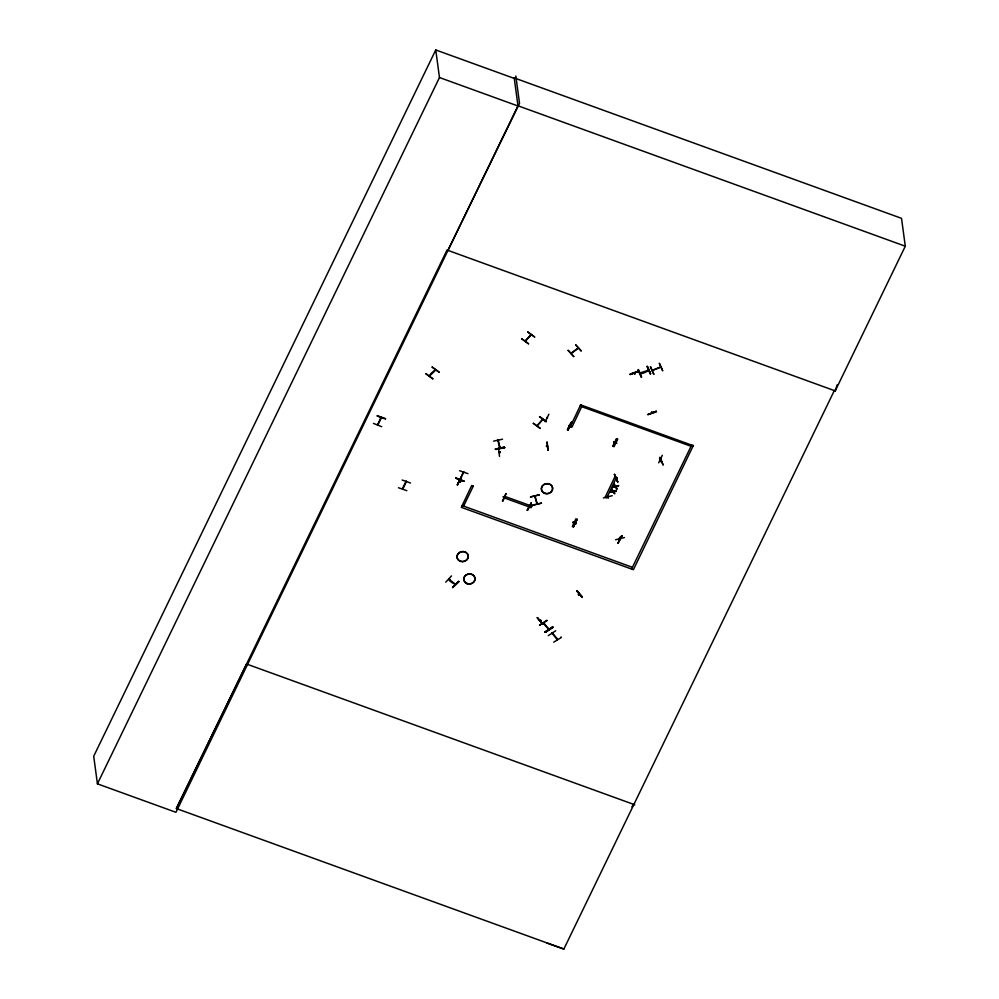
<?xml version="1.0" encoding="UTF-8"?>
<svg xmlns="http://www.w3.org/2000/svg" width="999" height="999" viewBox="0 0 999 999"><rect width="100%" height="100%" fill="white"/><g stroke="black" fill="none" stroke-linecap="round" stroke-linejoin="round"><path stroke-width="1.5" d="M498.289 440.259L500.087 448.126L499.962 446.99M500.099 448.014L499.85 446.928M546.915 417.744L547.427 418.319L547.452 417.545M449.587 579.208C446.865 579.82 455.394 585.202 455.569 583.878M455.307 584.153L448.963 579.195M540.759 620.079L540.896 620.754L539.935 620.516M634.877 373.751C633.441 373.064 634.964 374.051 634.865 373.276M651.785 412.525L651.86 411.813M406.818 490.671L398.476 487.737M455.869 478.259L464.21 481.306L455.869 478.009M464.173 481.331L455.856 478.046M652.072 370.354L653.009 369.992L652.26 370.641M660.539 367.157L652.185 370.604M617.145 478.084C614.672 477.697 618.106 478.583 616.883 477.46M647.876 370.791L648.626 370.467M381.094 418.381L381.131 417.532M381.381 417.807L377.809 425.087M402.834 489.223L406.431 481.293M461.451 477.335L457.342 484.902L463.848 471.915M537.175 504.145L534.79 496.391M434.59 370.417L435.164 369.867M537.1 425.849L542.807 419.592M543.331 623.326L548.488 629.108M544.143 623.688L543.731 623.413M548.488 628.421L548.151 628.983M552.31 633.528L552.172 633.154M557.43 638.973L552.122 632.754M546.965 943.044L563.861 949.05L834.365 390.484L835.226 390.909L837.137 384.852M373.426 423.389L381.73 426.698M652.16 370.317L660.339 367.195M640.696 372.59L640.933 373.401L640.921 372.714C638.249 375.649 649.525 371.091 648.451 369.805M648.513 370.542L648.239 369.792M617.045 478.159L616.171 477.634M660.551 460.901L660.601 461.313M537.337 617.832L542.707 624.013M499.113 452.285L500.049 452.11M499.862 451.698L500.062 452.522L499.3 452.222M547.215 445.666L547.327 446.516L547.415 445.729M514.273 78.421L435.751 49.95L93.706 756.255L97.427 783.84L175.961 812.312L517.981 105.782L905.294 246.216L835.226 390.909L447.04 250.05L176.548 808.616L563.861 949.05M97.427 783.84L439.473 77.535L435.751 49.95M377.11 416.071L385.464 418.981M377.772 424.363L377.522 424.975L381.069 417.132M406.131 481.193L402.485 488.536M693.381 445.417L633.403 569.717L461.326 507.33L471.715 485.452M473.326 486.038L463.611 506.106M531.818 505.844L531.156 507.654L504.295 497.914L504.957 496.103M581.68 406.643L572.002 427.06L570.392 426.473L580.769 404.583M616.42 477.51L606.755 497.927L605.132 497.34L614.81 476.923M610.202 492.007L612.974 491.558L610.227 492.245M612.699 491.333L611.7 488.923C611.888 493.131 619.892 489.398 613.299 490.946M612.599 487.362L615.034 486.213L612.599 487.362L615.372 486.9L616.995 488.961L615.958 486.513L618.206 486.163L615.958 486.513M615.072 486.451L614.06 484.04L615.696 486.288L618.481 485.589L615.696 486.288M611.438 489.76L611.7 488.923M613.798 484.865L614.06 484.04M612.974 491.558L614.622 493.843L613.598 491.396L615.834 491.046L613.598 491.396M615.871 491.283L616.108 490.484M618.231 486.401L618.481 485.589M176.224 808.503L246.566 664.023L634.802 804.782M447.952 250.374L519.53 103.359L515.834 75.999M545.142 421.728L548.876 414.26M568.881 425.512L569.255 426.223M571.366 422.39L567.457 429.632M459.602 470.729L467.957 473.663M461.426 477.497L457.38 484.89L463.511 471.878M460.389 481.78L459.765 481.156M459.54 481.043L460.539 481.468M502.822 501.373L506.056 493.506L502.41 501.048M527.172 510.227L531.331 502.884L527.21 510.214M567.782 430.02L571.89 422.44L567.819 429.995M571.853 422.44L568.119 430.107M530.282 506.306C529.907 507.305 529.17 507.142 530.432 506.568M571.041 426.348L570.891 426.098M573.226 521.965L573.201 522.727L573.926 522.127M573.226 522.689L573.351 521.915M575.899 518.818L572.315 526.573M613.836 441.745L614.01 442.107M573.339 526.923L577.047 519.243M573.426 526.997L577.085 519.255L573.376 526.76M616.957 438.986L612.812 446.341L616.97 439.011M576.261 523.451L576.111 523.014M613.973 446.803L617.757 439.135M615.946 442.582L616.008 443.394L616.158 442.569M616.545 443.156L616.033 443.356M619.143 538.511L619.692 539.497L619.005 539.298M621.803 535.664L617.994 543.156L622.14 535.789M617.994 543.156L621.74 535.614M659.802 458.391C659.265 459.453 659.777 459.415 660.389 458.603M658.678 462.824L662.325 455.294M551.923 633.329L552.472 633.753M638.423 369.518L641.62 377.035M614.435 474.562L617.769 482.042L614.485 474.338M429.358 376.049C444.592 362.312 427.36 375.287 430.107 375.786M530.856 334.815L524.962 341.146M402.197 480.032L410.539 483.017M499.512 456.418L498.526 448.389M500.037 452.485L499.962 451.773M608.291 497.689L607.941 496.478M620.192 538.511L619.867 537.387M534.79 496.565L535.014 497.265M534.964 497.165L535.189 496.466M631.855 806.817L633.89 804.457M499.6 447.402L499.787 448.189L499.887 447.252M525.312 341.258L531.031 335.052M451.548 575.911L445.754 582.167M452.622 587.449L458.666 581.218M459.028 581.68L452.597 587.624L458.716 581.43M647.702 370.417L647.652 370.017M537.337 617.632L542.744 624.238L537.375 617.594M578.458 594.48L579.358 594.318M497.889 440.347L499.65 448.052M571.041 353.559L578.109 348.401M542.407 419.518L536.975 425.861M460.477 481.818L460.452 480.981M503.271 496.903L504.158 497.614L503.521 496.59M529.557 506.505L530.469 506.855L529.707 506.093M577.01 590.721L582.342 597.14L576.997 590.709M578.908 593.731L578.671 594.393M578.621 594.817L579.308 593.918M540.909 620.641L540.297 620.666M546.878 620.292L539.497 625.262L547.102 620.554M552.784 627.409C529.02 642.22 569.193 616.783 545.429 632.342M545.142 632.017L552.472 626.835M545.179 632.042L552.559 627.11M548.314 635.626L555.719 630.756M660.564 461.388L661.4 461.101L660.664 461.675L660.501 461.014M500.062 452.522L499.175 452.597L499.238 451.773M547.415 446.491L546.49 446.203L547.464 446.128M641.246 377.372L638.011 369.88M616.096 443.019L616.795 443.181M503.496 497.027L503.396 496.64M573.151 522.627L573.751 522.502M575.486 522.689L575.362 523.476L575.274 522.702M540.347 621.066L540.034 620.342M576.698 590.909L582.03 597.315M647.389 366.408L650.661 373.901L647.414 366.433M638.461 371.116L629.957 374.25L638.573 371.253M656.331 411.263L647.851 414.585L656.518 411.825M647.851 414.585L656.306 411.213M663.086 464.972L659.802 457.267L663.099 464.735M603.408 497.927L612.225 495.704M619.992 537.862L619.755 538.161M619.917 537.787L619.817 538.561L619.555 537.462M615.596 539.747L624.425 537.574M537.037 503.434L536.738 504.083M493.606 441.121L502.509 439.21M497.877 439.91L498.026 441.121L498.314 439.985M504.483 447.639C476.323 452.622 523.938 443.856 495.591 449.513M504.37 447.053L495.492 449.113L504.395 447.24M577.996 348.139L570.841 353.346M616.333 478.421L616.196 477.672M612.562 487.125L615.334 486.675L616.995 488.961M650.262 374.013L646.902 366.371M557.529 639.485L557.205 639.335M547.127 442.207L548.076 450.237M575.449 523.076L576.173 523.414M547.327 418.331L547.165 417.445M499.275 452.572L499.063 451.885M570.354 426.323L571.078 426.635M614.41 442.694L613.773 442.445M608.004 496.89L607.916 497.752L607.642 496.553M834.365 390.484L835.276 390.809M439.473 77.535L518.006 106.006L514.21 77.91L901.523 218.331L905.294 246.216M580.819 404.932L693.431 445.754M614.847 477.272L616.47 477.859M377.297 415.659L385.639 418.668M505.007 496.453L531.868 506.193M471.753 485.789L473.376 486.376M659.74 458.841L660.514 458.741M613.886 442.157L614.535 441.92M570.978 426.573L570.104 425.899M619.068 538.961L619.855 538.873M460.551 481.493L459.877 480.769M460.427 481.755L459.665 480.794M571.203 422.327L567.482 429.857L571.391 422.427M535.114 496.403L537.162 504.07M612.924 446.353L616.483 438.611M570.179 426.66L570.704 426.473M529.52 506.843L529.495 506.106M648.513 370.217L639.972 372.952M546.977 418.231L547.04 417.482M449.725 579.695L449.113 578.833M557.205 639.66L551.923 632.991M613.773 484.64L615.034 486.213M611.4 489.522L612.674 491.096M613.636 491.633L614.885 493.007M611.725 489.148L613.336 491.171M634.914 373.676L634.477 372.639M553.746 642.157L561.351 637.487L561.026 636.937M634.69 373.164L634.865 373.788L634.64 372.752M556.743 639.185L556.918 638.511M548.876 629.295L543.606 622.702M651.922 412.212L652.21 412.887M614.435 474.375L617.769 482.042M537.225 504.083L536.638 503.521M691.758 444.83L631.73 568.781M691.058 446.291L580.069 406.056M661.463 460.964L661.35 460.701M647.602 370.13L647.677 370.816M640.297 373.226L640.109 372.802M634.178 372.739L634.44 373.851M632.442 567.32L461.988 505.519M619.717 538.723L619.53 539.098M618.943 538.636L618.993 539.335M608.079 496.615L608.241 497.752M576.073 522.902L576.123 523.713M575.886 523.289L575.149 522.964M579.12 593.693L579.258 594.492M578.396 594.08L578.546 594.867M546.59 445.741L546.69 446.59L546.503 445.841M531.331 502.884L527.634 510.389M547.002 442.02L547.964 450.287M425.936 373.763L432.842 378.821L425.936 373.763M432.155 367.07L439.073 372.14L432.155 367.07M521.628 338.698L528.533 343.768L521.628 338.698M527.847 332.018L534.765 337.088L527.847 332.005M533.329 423.301L540.247 428.371L533.329 423.301M539.547 416.62L546.465 421.69L539.547 416.608M568.144 350.349L573.751 356.556L568.144 350.349M575.686 344.842L581.293 351.061L575.674 344.842M650.474 366.758L653.783 374.213L650.474 366.758M659.402 363.386L662.712 370.841L659.402 363.374M638.598 371.291L630.107 374.563L638.598 371.416M539.248 494.855L530.407 496.965L539.248 494.867M541.446 503.134L532.604 505.232L541.446 503.134M544.742 493.431A5.669 5.032 -7.7 0 0 552.634 488.024A5.669 5.032 -7.7 0 0 543.656 484.777A5.669 5.032 -7.7 0 0 544.742 493.431M544.73 493.244A5.644 5.02 -7.7 0 0 552.597 487.862A5.644 5.02 -7.7 0 0 543.656 484.627A5.644 5.02 -7.7 0 0 544.73 493.244M460.377 561.351A5.669 5.032 -7.7 0 0 468.256 555.943A5.669 5.032 -7.7 0 0 459.29 552.697A5.669 5.032 -7.7 0 0 460.377 561.351M460.364 561.163A5.644 5.02 -7.7 0 0 468.219 555.781A5.644 5.02 -7.7 0 0 459.278 552.547A5.644 5.02 -7.7 0 0 460.364 561.163M467.145 583.716A5.669 5.032 -7.7 0 0 475.037 578.321A5.669 5.032 -7.7 0 0 466.071 575.062A5.669 5.032 -7.7 0 0 467.145 583.716M467.132 583.528A5.644 5.02 -7.7 0 0 475 578.146A5.644 5.02 -7.7 0 0 466.058 574.912A5.644 5.02 -7.7 0 0 467.132 583.528"/></g></svg>
